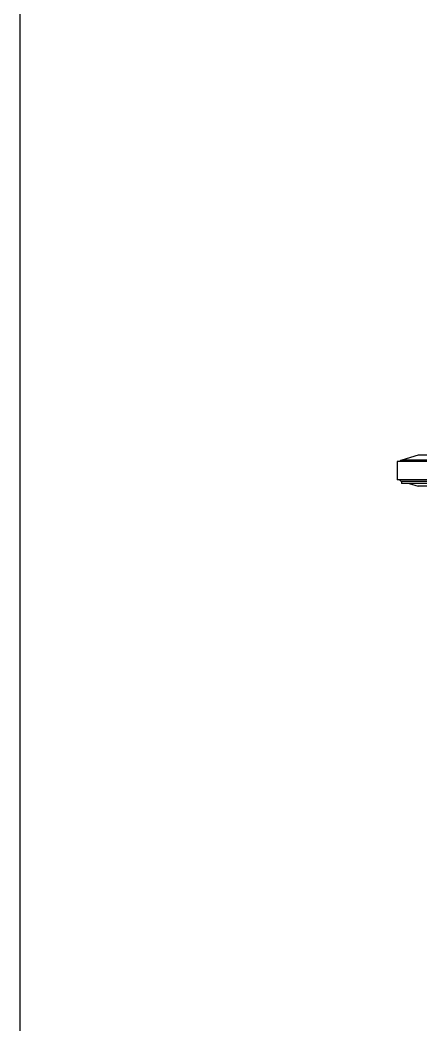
# Model space of a CAD drawing. Header units: millimetres. Extents: x 324 to 7054, y -67 to 2159.
# Drawn here: x 324 to 542, y 484 to 1030 of the extents above; entities that cross this region are included whole.
import ezdxf

# ---------------------------------------------------------------- set-up
doc = ezdxf.new("R2010")
doc.units = ezdxf.units.MM
doc.header["$LTSCALE"] = 153.67
doc.layers.get('0').update_dxf_attribs({"linetype": 'CONTINUOUS'})
doc.layers.add('02___PRT_ALL_AXES', color=7, linetype='CONTINUOUS')

msp = doc.modelspace()

# ---------------------------------------------------------------- linework, layer by layer
at = {"linetype": 'Continuous'}
for p, q in [((324, -67), (324, 2159)), ((531.51376, 779.29121), (531.51376, 778)), ((936.34028, 778), (531.51376, 778))]:
    msp.add_line(p, q, dxfattribs=at)
at = {"layer": '02___PRT_ALL_AXES', "linetype": 'Continuous'}
for p, q in [((540.5752, 793.49176), (531.63665, 790.75897)), ((926.76986, 793.49176), (540.5752, 793.49176)), ((529.01376, 790), (529.01376, 780)), ((934.08209, 790), (529.01376, 790)), ((936.1135, 790.75897), (531.63665, 790.75897)), ((936.14989, 780), (529.01376, 780)), ((531.63665, 779.24103), (935.27949, 779.24103)), ((535.69586, 778), (540.5752, 776.50824)), ((926.47439, 776.50824), (540.5752, 776.50824))]:
    msp.add_line(p, q, dxfattribs=at)
for centre, start, end in [((532.51376, 787.89006), 107, 135.1017498), ((532.51376, 782.10994), 224.8982502, 250.461405)]:
    msp.add_arc(centre, 3, start, end, dxfattribs=at)

doc.saveas('drawing.dxf')
